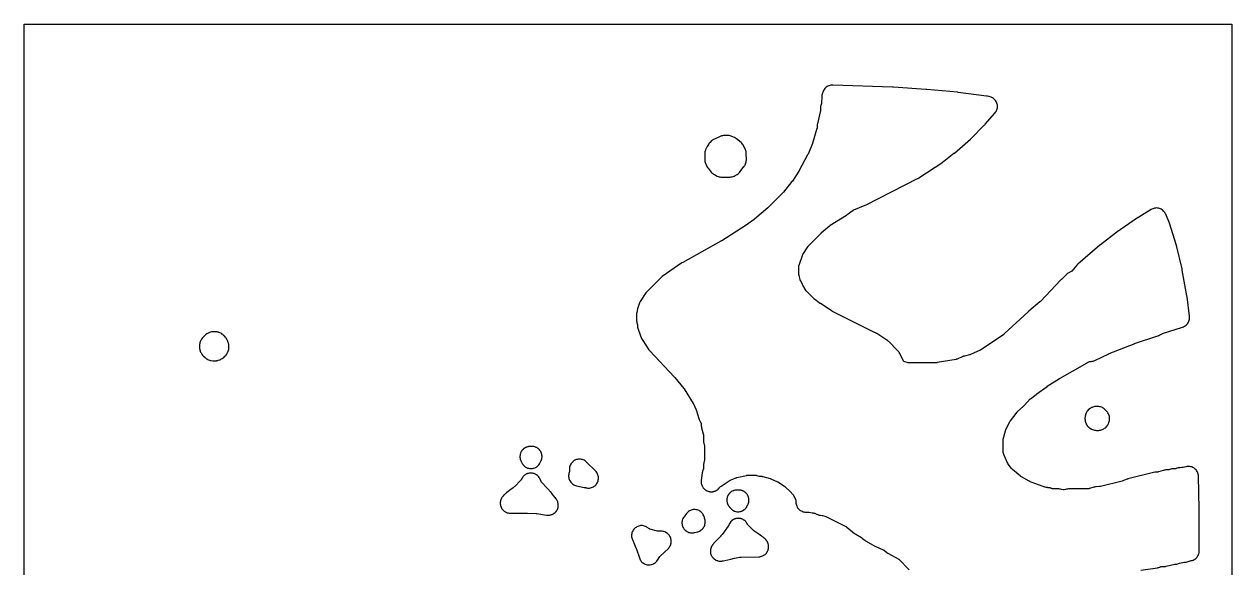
# Model space of a CAD drawing. Header units: millimetres. Extents: x 0 to 300, y 0 to 300.
# Drawn here: x 0 to 300, y 165.1 to 300 of the extents above; entities that cross this region are included whole.
import ezdxf

# ---------------------------------------------------------------- set-up
doc = ezdxf.new("R2010")
doc.units = ezdxf.units.MM
doc.layers.add('CUT', color=7, linetype='CONTINUOUS')

msp = doc.modelspace()

# ---------------------------------------------------------------- linework, layer by layer
at = {"layer": 'CUT'}
for points in [[(0, 0.06), (0, 299.94), (0, 299.95), (0, 299.98), (0, 299.99), (0.01, 300), (0.02, 300), (0.05, 300), (0.06, 300), (299.9, 300), (299.91, 300), (299.94, 300), (299.95, 300), (299.96, 300), (299.96, 299.99), (299.96, 299.98), (299.96, 299.95), (299.96, 299.94), (299.96, 0.06)], [(277.33, 164.51), (281.46, 165.07), (281.66, 165.11), (281.86, 165.16), (282.05, 165.23), (282.1, 165.25), (282.17, 165.28), (282.28, 165.33), (282.32, 165.34), (282.33, 165.34), (282.34, 165.34), (282.4, 165.34), (282.45, 165.34), (282.47, 165.34), (282.49, 165.34), (282.51, 165.34), (282.53, 165.34), (282.57, 165.35), (283.15, 165.37), (283.23, 165.38), (283.24, 165.38), (283.25, 165.38), (283.42, 165.4), (283.46, 165.4), (283.67, 165.44), (285.77, 165.92), (285.78, 165.92), (285.79, 165.92), (285.8, 165.92), (285.88, 165.92), (286.1, 165.94), (286.32, 165.98), (286.54, 166.04), (286.98, 166.18), (288.17, 166.45), (288.18, 166.45), (288.19, 166.45), (288.2, 166.46), (288.32, 166.46), (288.53, 166.49), (288.54, 166.49), (288.56, 166.49), (288.6, 166.49), (288.84, 166.53), (289.08, 166.59), (289.85, 166.83), (289.89, 166.84), (289.9, 166.84), (289.92, 166.84), (290.15, 166.9), (290.33, 166.98), (290.37, 166.99), (290.59, 167.1), (290.76, 167.21), (290.8, 167.23), (290.99, 167.37), (291.14, 167.52), (291.16, 167.54), (291.32, 167.72), (291.45, 167.9), (291.46, 167.91), (291.58, 168.11), (291.59, 168.12), (291.69, 168.34), (291.77, 168.57), (291.82, 168.8), (291.82, 168.81), (291.86, 169.04), (291.86, 169.05), (291.87, 169.28), (291.87, 169.29), (291.85, 179.53), (291.85, 179.58), (291.68, 187.79), (291.66, 188.04), (291.62, 188.29), (291.55, 188.53), (291.46, 188.76), (291.35, 188.98), (291.21, 189.2), (291.06, 189.39), (290.88, 189.57), (290.69, 189.73), (290.48, 189.87), (290.27, 189.99), (290.03, 190.09), (289.8, 190.16), (289.55, 190.21), (289.3, 190.24), (289.05, 190.24), (288.8, 190.21), (288.56, 190.16), (287.86, 189.98), (287.74, 189.95), (287.7, 189.94), (287.64, 189.93), (287.56, 189.93), (287, 189.9), (286.85, 189.89), (286.59, 189.84), (286.33, 189.77), (286.09, 189.68), (286.05, 189.66), (286.03, 189.65), (285.97, 189.64), (285.32, 189.62), (285.06, 189.59), (284.8, 189.54), (284.54, 189.46), (284.47, 189.43), (284.45, 189.42), (284.33, 189.38), (284.32, 189.37), (284.31, 189.37), (284.3, 189.37), (284.29, 189.37), (284.22, 189.37), (283.53, 189.34), (283.32, 189.32), (283.11, 189.28), (282.9, 189.23), (281.71, 188.86), (281.66, 188.84), (281.57, 188.81), (281.54, 188.8), (281.51, 188.8), (281.06, 188.79), (280.8, 188.77), (280.54, 188.72), (274.11, 187.11), (274.11, 187.1), (273.96, 187.07), (273.75, 186.99), (272.85, 186.64), (272.73, 186.6), (272.71, 186.59), (267.32, 185.24), (267.3, 185.24), (267.22, 185.22), (267.21, 185.22), (267.14, 185.21), (267.1, 185.2), (266.3, 185.17), (266.29, 185.17), (266.09, 185.15), (266.07, 185.15), (265.88, 185.11), (265.85, 185.11), (265.7, 185.07), (265.67, 185.06), (265.64, 185.05), (264.58, 184.72), (264.56, 184.72), (264.5, 184.7), (264.48, 184.69), (264.47, 184.69), (264.44, 184.69), (264.41, 184.69), (259.44, 184.62), (259.38, 184.62), (259.37, 184.62), (259.35, 184.62), (259.14, 184.61), (259.13, 184.61), (258.9, 184.58), (258.67, 184.52), (258.28, 184.41), (258.24, 184.4), (258.19, 184.38), (258.16, 184.37), (258.15, 184.37), (258.14, 184.37), (258.11, 184.37), (258.05, 184.39), (258.04, 184.39), (257.68, 184.5), (257.65, 184.51), (257.44, 184.57), (257.22, 184.6), (257.21, 184.6), (257, 184.62), (256.97, 184.62), (255.54, 184.66), (255.5, 184.66), (255.49, 184.66), (255.45, 184.68), (255.2, 184.77), (255.07, 184.81), (254.99, 184.84), (254.87, 184.86), (254.84, 184.87), (254.81, 184.88), (254.79, 184.88), (254.58, 184.91), (254.55, 184.92), (254.25, 184.94), (254.17, 184.95), (254.12, 184.96), (254.04, 184.97), (253.93, 184.97), (253.91, 184.97), (253.89, 184.98), (253.86, 184.99), (253.58, 185.08), (253.43, 185.13), (253.28, 185.18), (253.13, 185.23), (250.09, 186.33), (250.08, 186.34), (249.9, 186.43), (249.83, 186.46), (249.76, 186.49), (249.75, 186.5), (249.74, 186.5), (249.69, 186.53), (249.66, 186.55), (247.71, 187.66), (247.59, 187.74), (247.52, 187.79), (247.41, 187.87), (246.95, 188.2), (246.89, 188.25), (246.88, 188.26), (245.51, 189.44), (245.5, 189.45), (245.49, 189.45), (245.48, 189.46), (245.46, 189.48), (245.42, 189.52), (245.34, 189.6), (245.31, 189.63), (245.31, 189.64), (245.29, 189.66), (245.27, 189.68), (244.42, 190.82), (244.38, 190.87), (244.35, 190.91), (244.31, 190.96), (244.31, 190.97), (244.29, 191), (244.16, 191.25), (244.15, 191.27), (244.14, 191.29), (244.13, 191.31), (243.32, 193.16), (243.21, 193.56), (243.2, 193.61), (243.2, 193.62), (243.18, 193.69), (243.17, 193.73), (243.17, 193.76), (243.16, 193.81), (243.15, 194.4), (243.19, 197.01), (243.71, 199.08), (243.72, 199.13), (243.73, 199.16), (243.74, 199.18), (243.75, 199.2), (243.77, 199.24), (244.74, 201.16), (244.77, 201.22), (244.84, 201.36), (244.85, 201.4), (244.86, 201.42), (244.87, 201.43), (244.91, 201.48), (244.97, 201.56), (246.61, 203.73), (246.62, 203.75), (246.63, 203.76), (246.65, 203.78), (248.23, 205.16), (248.24, 205.17), (248.47, 205.4), (248.49, 205.42), (249.88, 206.99), (249.88, 207), (249.89, 207.01), (249.9, 207.02), (249.91, 207.02), (249.92, 207.03), (251.34, 208.07), (251.54, 208.23), (254.06, 210.08), (254.08, 210.09), (254.13, 210.12), (257.15, 212.06), (257.28, 212.14), (264.63, 216.23), (264.64, 216.23), (264.65, 216.23), (264.66, 216.24), (264.67, 216.24), (264.86, 216.27), (265, 216.29), (265.04, 216.3), (265.26, 216.34), (265.48, 216.39), (265.69, 216.45), (265.89, 216.54), (269.37, 218.17), (269.51, 218.24), (275.72, 220.67), (275.78, 220.69), (275.81, 220.7), (275.82, 220.7), (281.6, 222.65), (281.62, 222.66), (281.7, 222.69), (281.85, 222.74), (282.07, 222.85), (282.67, 223.16), (282.7, 223.18), (282.72, 223.19), (282.75, 223.2), (282.76, 223.2), (282.77, 223.2), (287.73, 224.8), (287.97, 224.89), (288.19, 225), (288.4, 225.13), (288.59, 225.28), (288.77, 225.45), (288.94, 225.64), (289.08, 225.84), (289.2, 226.05), (289.3, 226.28), (289.38, 226.51), (289.43, 226.75), (289.46, 227), (289.47, 227.25), (289.45, 227.49), (288.84, 232.32), (288.84, 232.33), (288.81, 232.5), (288.8, 232.55), (288.8, 232.57), (288.8, 232.6), (287.66, 238.93), (287.63, 239.1), (287.61, 239.18), (287.59, 239.24), (286.21, 245.02), (286.19, 245.09), (286.13, 245.31), (284.52, 250.39), (284.45, 250.58), (283.53, 252.82), (283.43, 253.04), (283.31, 253.25), (283.16, 253.44), (283, 253.62), (282.83, 253.79), (282.63, 253.93), (282.43, 254.06), (282.21, 254.17), (281.98, 254.25), (281.75, 254.31), (281.51, 254.35), (281.27, 254.37), (281.03, 254.36), (280.79, 254.33), (280.55, 254.28), (280.32, 254.2), (280.1, 254.11), (279.89, 253.99), (275.76, 251.39), (275.7, 251.36), (275.47, 251.21), (272.2, 248.94), (272.16, 248.92), (272.11, 248.88), (271.99, 248.8), (271.97, 248.78), (271.88, 248.72), (271.82, 248.68), (267.3, 245.19), (267.21, 245.11), (261.74, 240.46), (261.6, 240.33), (261.47, 240.19), (260.19, 238.71), (260.15, 238.67), (260.14, 238.66), (260.13, 238.65), (260.12, 238.64), (260.11, 238.63), (260.06, 238.6), (259.29, 238.16), (259.03, 237.99), (258.8, 237.8), (257.61, 236.66), (257.57, 236.62), (257.54, 236.59), (257.5, 236.55), (252.4, 231.2), (252.38, 231.18), (252.36, 231.16), (252.28, 231.08), (249.51, 228.76), (249.45, 228.71), (249.34, 228.62), (243.45, 223.11), (243.35, 223.03), (243.34, 223.02), (243.3, 222.99), (237.51, 219.1), (237.48, 219.08), (237.46, 219.07), (237.42, 219.06), (235.03, 218), (234.91, 217.94), (234.89, 217.93), (234.78, 217.9), (233.52, 217.61), (233.31, 217.55), (233.11, 217.48), (231.7, 216.88), (231.57, 216.83), (231.54, 216.82), (231.5, 216.8), (231.49, 216.8), (231.47, 216.79), (231.46, 216.79), (226.74, 215.98), (226.71, 215.97), (226.68, 215.97), (226.66, 215.97), (226.65, 215.97), (226.59, 215.97), (219.67, 215.95), (219.62, 215.95), (219.58, 215.95), (219.57, 215.95), (219.56, 215.95), (219.53, 215.96), (218.52, 216.24), (218.49, 216.25), (218.47, 216.26), (218.45, 216.29), (218.41, 216.35), (217.5, 218.24), (217.37, 218.48), (217.23, 218.66), (217.2, 218.71), (217.15, 218.77), (217.09, 218.85), (217.02, 218.92), (216.92, 219.03), (214.74, 221.2), (214.68, 221.26), (214.54, 221.38), (214.48, 221.44), (214.33, 221.54), (214.25, 221.6), (211.77, 223.18), (211.74, 223.2), (211.72, 223.21), (211.64, 223.26), (211.55, 223.32), (211.54, 223.33), (211.52, 223.34), (211.49, 223.36), (211.44, 223.39), (211.31, 223.46), (211.3, 223.47), (211.28, 223.48), (211.26, 223.49), (211.24, 223.5), (200.79, 228.7), (200.7, 228.76), (200.69, 228.76), (200.67, 228.78), (197.76, 230.63), (197.73, 230.65), (197.71, 230.66), (197.63, 230.71), (197.6, 230.73), (197.58, 230.74), (197.56, 230.75), (197.54, 230.76), (197.53, 230.77), (197.49, 230.8), (197.48, 230.81), (197.43, 230.85), (196.38, 231.68), (196.33, 231.71), (196.29, 231.74), (196.26, 231.77), (196.25, 231.77), (196.24, 231.78), (196.23, 231.79), (196.19, 231.83), (195.31, 232.73), (195.29, 232.75), (195.25, 232.79), (195.17, 232.87), (194.25, 233.83), (193.43, 235.24), (193.42, 235.25), (193.33, 235.41), (193.3, 235.46), (192.79, 236.39), (192.77, 236.41), (192.77, 236.42), (192.76, 236.45), (192.75, 236.49), (192.74, 236.51), (192.74, 236.53), (192.46, 237.7), (192.45, 237.76), (192.45, 240.15), (192.46, 240.19), (193.29, 242.58), (193.3, 242.61), (193.35, 242.7), (193.41, 242.79), (194.65, 244.72), (194.71, 244.81), (194.72, 244.82), (194.72, 244.83), (194.75, 244.88), (194.77, 244.9), (194.8, 244.95), (194.81, 244.96), (197.93, 248.14), (197.94, 248.15), (197.95, 248.16), (197.96, 248.17), (198.07, 248.26), (200.01, 249.91), (200.04, 249.93), (200.1, 249.98), (200.23, 250.07), (204.24, 252.61), (204.41, 252.72), (205.91, 253.86), (205.99, 253.91), (206.03, 253.93), (208.91, 255.08), (209.12, 255.17), (221.88, 261.71), (221.93, 261.73), (222.18, 261.88), (228.14, 265.77), (228.3, 265.89), (228.39, 265.96), (228.4, 265.96), (230.94, 267.94), (231.04, 268.02), (235.04, 271.48), (235.17, 271.6), (235.22, 271.65), (235.23, 271.66), (238.48, 274.91), (238.52, 274.96), (238.54, 274.98), (238.58, 275.02), (238.69, 275.14), (241.13, 277.93), (241.28, 278.12), (241.41, 278.32), (241.52, 278.54), (241.61, 278.76), (241.68, 278.99), (241.72, 279.22), (241.75, 279.46), (241.75, 279.7), (241.72, 279.94), (241.68, 280.18), (241.61, 280.41), (241.52, 280.63), (241.41, 280.84), (241.28, 281.04), (241.13, 281.23), (240.96, 281.4), (240.78, 281.56), (240.58, 281.7), (240.37, 281.81), (240.15, 281.91), (239.93, 281.99), (239.69, 282.04), (239.3, 282.11), (239.08, 282.14), (239.01, 282.14), (232.02, 283.06), (232, 283.07), (231.82, 283.09), (224.22, 283.8), (224.1, 283.81), (223.95, 283.82), (215.9, 284.35), (215.74, 284.36), (215.67, 284.36), (200.84, 284.87), (200.59, 284.86), (200.34, 284.84), (200.1, 284.78), (199.86, 284.71), (199.64, 284.61), (199.42, 284.49), (199.22, 284.35), (199.03, 284.19), (198.86, 284.01), (198.71, 283.81), (198.58, 283.6), (198.46, 283.38), (198.38, 283.15), (198.34, 283.02), (198.31, 282.91), (198.21, 282.6), (198.15, 282.38), (198.12, 282.16), (198.1, 281.93), (198.06, 280.51), (198.06, 280.46), (198.06, 280.44), (198.05, 280.41), (198.05, 280.4), (198.04, 280.39), (198.02, 280.32), (197.94, 280.08), (197.87, 279.85), (197.83, 279.61), (197.81, 279.37), (197.78, 278.49), (197.78, 278.44), (197.78, 278.43), (197.78, 278.42), (197.77, 278.35), (197.76, 278.3), (197.75, 278.28), (197.75, 278.25), (197.03, 275.28), (196.99, 275.06), (196.97, 274.85), (196.94, 274.38), (196.93, 274.27), (196.93, 274.22), (196.93, 274.21), (196.93, 274.19), (196.9, 274.08), (195.89, 270.75), (195.86, 270.67), (195.85, 270.64), (195.83, 270.58), (195.81, 270.52), (195.8, 270.48), (195.77, 270.41), (194.71, 267.75), (194.69, 267.71), (194.67, 267.68), (194.66, 267.66), (194.59, 267.54), (192.52, 263.64), (192.47, 263.56), (192.45, 263.53), (190.8, 261.06), (190.76, 261.01), (190.74, 260.98), (190.71, 260.93), (190.7, 260.92), (188.59, 258.3), (188.5, 258.2), (188.49, 258.2), (184.9, 254.6), (184.78, 254.46), (184.74, 254.41), (184.73, 254.41), (181.37, 251.59), (181.36, 251.58), (181.35, 251.57), (181.32, 251.55), (181.3, 251.53), (181.28, 251.51), (179.36, 250.13), (179.34, 250.12), (179.33, 250.11), (179.31, 250.1), (173.28, 246.26), (173.21, 246.23), (173.15, 246.19), (173.13, 246.18), (173.04, 246.12), (173.01, 246.11), (163.58, 240.86), (163.37, 240.74), (158.48, 237.36), (158.3, 237.22), (158.13, 237.07), (154.55, 233.5), (154.37, 233.3), (154.21, 233.08), (153.13, 231.39), (152.99, 231.12), (152.87, 230.84), (152.45, 229.6), (152.38, 229.35), (152.18, 228.47), (152.13, 228.19), (152.12, 227.9), (152.13, 226.34), (152.14, 226.1), (152.18, 225.85), (152.25, 225.61), (152.33, 225.38), (152.34, 225.35), (152.36, 225.31), (152.36, 225.3), (152.36, 225.29), (152.36, 225.27), (152.36, 225.17), (152.38, 224.82), (152.41, 224.55), (152.47, 224.29), (152.55, 224.04), (153.37, 221.96), (153.49, 221.71), (153.63, 221.48), (155.18, 219.19), (155.3, 219.03), (155.43, 218.88), (161.45, 212.47), (161.52, 212.39), (161.59, 212.3), (163.83, 209.56), (163.9, 209.46), (163.91, 209.45), (166.14, 205.87), (166.16, 205.84), (166.18, 205.8), (166.2, 205.77), (166.21, 205.74), (166.94, 204.24), (166.95, 204.22), (167, 204.13), (167, 204.12), (167.01, 204.11), (167.01, 204.1), (167.02, 204.07), (167.03, 204.06), (167.6, 202.13), (167.68, 201.9), (167.78, 201.68), (168.11, 201.07), (168.11, 201.06), (168.12, 201.03), (168.13, 200.97), (168.14, 200.89), (168.17, 200.3), (168.2, 200.06), (168.25, 199.81), (168.64, 198.33), (168.66, 198.28), (168.69, 198.18), (168.7, 198.15), (168.7, 198.14), (168.7, 198.12), (168.7, 198.08), (168.7, 198.06), (168.73, 196.77), (168.74, 196.57), (168.77, 196.36), (168.98, 195.28), (168.99, 195.23), (168.99, 195.15), (168.99, 193.4), (168.98, 193.34), (168.97, 193.1), (168.97, 191.93), (168.91, 191.36), (168.91, 191.35), (168.85, 191.2), (168.79, 190.97), (168.75, 190.75), (168.73, 190.52), (168.7, 189.65), (168.7, 189.6), (168.7, 189.56), (168.7, 189.55), (168.7, 189.54), (168.7, 189.53), (168.67, 189.46), (168.6, 189.28), (168.52, 189.07), (168.47, 188.87), (168.43, 188.66), (168.18, 186.76), (168.16, 186.51), (168.16, 186.27), (168.19, 186.05), (168.19, 186.03), (168.19, 186.02), (168.24, 185.79), (168.32, 185.56), (168.32, 185.55), (168.36, 185.46), (168.41, 185.34), (168.42, 185.33), (168.45, 185.27), (168.53, 185.11), (168.66, 184.93), (168.67, 184.91), (168.8, 184.76), (168.82, 184.74), (168.83, 184.73), (168.99, 184.57), (169.01, 184.55), (169.18, 184.42), (169.2, 184.4), (169.32, 184.32), (169.38, 184.28), (169.4, 184.27), (169.59, 184.17), (169.62, 184.16), (169.82, 184.08), (169.84, 184.07), (169.85, 184.07), (170.05, 184.01), (170.08, 184), (170.29, 183.96), (170.32, 183.95), (170.44, 183.94), (170.45, 183.94), (170.46, 183.94), (170.53, 183.93), (170.57, 183.93), (170.77, 183.93), (170.81, 183.93), (170.9, 183.94), (171.01, 183.95), (171.06, 183.96), (171.11, 183.97), (171.25, 184), (171.26, 184), (171.29, 184.01), (171.32, 184.02), (171.33, 184.03), (171.37, 184.04), (171.48, 184.07), (171.53, 184.09), (171.71, 184.16), (171.74, 184.18), (171.75, 184.18), (171.79, 184.2), (171.92, 184.27), (171.95, 184.29), (171.97, 184.3), (171.99, 184.31), (172.01, 184.33), (172.02, 184.34), (172.12, 184.4), (172.16, 184.43), (172.17, 184.44), (172.36, 184.59), (172.41, 184.65), (172.42, 184.66), (172.44, 184.68), (172.49, 184.72), (172.53, 184.77), (172.61, 184.85), (172.64, 184.89), (172.95, 185.2), (172.96, 185.21), (172.99, 185.23), (173.1, 185.32), (173.15, 185.36), (175.32, 186.78), (175.33, 186.79), (175.35, 186.8), (175.76, 186.97), (175.98, 187.07), (176, 187.08), (176.78, 187.39), (176.83, 187.41), (176.93, 187.45), (176.94, 187.46), (176.99, 187.48), (177.03, 187.49), (179.38, 188), (179.48, 188.02), (179.54, 188.04), (179.56, 188.04), (179.57, 188.04), (179.65, 188.04), (181.72, 188.05), (181.73, 188.05), (181.78, 188.05), (181.79, 188.05), (181.8, 188.04), (182, 187.96), (182.26, 187.88), (182.53, 187.82), (182.81, 187.79), (183.2, 187.78), (183.27, 187.77), (183.29, 187.77), (183.3, 187.76), (183.31, 187.76), (183.34, 187.75), (183.41, 187.73), (183.44, 187.72), (185.28, 187.19), (185.29, 187.19), (185.42, 187.14), (187.13, 186.42), (187.14, 186.41), (187.26, 186.36), (187.28, 186.35), (187.29, 186.34), (187.32, 186.32), (187.37, 186.29), (188.97, 185.2), (188.98, 185.19), (189, 185.18), (189.02, 185.17), (189.04, 185.15), (189.09, 185.1), (190.22, 184.03), (190.23, 184.03), (190.27, 183.99), (190.28, 183.98), (190.97, 183.2), (190.99, 183.18), (191.04, 183.13), (191.06, 183.1), (191.07, 183.09), (191.09, 183.07), (191.09, 183.06), (191.1, 183.05), (191.11, 183.04), (191.14, 182.96), (191.17, 182.89), (191.68, 181.85), (191.7, 181.8), (191.7, 181.79), (191.68, 181.55), (191.67, 181.32), (191.69, 181.08), (191.73, 180.84), (191.79, 180.61), (191.88, 180.39), (191.98, 180.17), (192.11, 179.97), (192.25, 179.78), (192.41, 179.6), (192.59, 179.44), (192.78, 179.3), (192.99, 179.18), (193.2, 179.08), (193.43, 178.99), (193.66, 178.93), (193.89, 178.9), (194.13, 178.88), (194.72, 178.87), (194.84, 178.87), (194.88, 178.86), (195.71, 178.73), (195.81, 178.71), (195.93, 178.69), (196.15, 178.64), (196.24, 178.62), (196.32, 178.61), (196.34, 178.61), (196.36, 178.61), (196.37, 178.6), (196.51, 178.53), (196.53, 178.52), (196.54, 178.51), (196.6, 178.48), (196.83, 178.36), (196.86, 178.35), (197.06, 178.26), (197.09, 178.25), (197.3, 178.18), (197.32, 178.18), (197.4, 178.16), (197.56, 178.12), (197.78, 178.1), (197.8, 178.1), (197.81, 178.1), (198.17, 178.07), (198.25, 178.06), (198.36, 178.03), (199.13, 177.78), (199.19, 177.76), (199.25, 177.73), (199.26, 177.72), (204.05, 175.34), (204.14, 175.29), (204.15, 175.28), (204.16, 175.27), (204.17, 175.26), (204.18, 175.26), (204.19, 175.25), (204.2, 175.24), (204.34, 175.11), (206.22, 173.6), (206.53, 173.39), (207.97, 172.55), (207.98, 172.54), (208, 172.52), (208.07, 172.48), (208.13, 172.43), (208.14, 172.42), (208.16, 172.41), (208.23, 172.34), (208.58, 172.06), (208.73, 171.93), (208.77, 171.9), (208.96, 171.75), (208.99, 171.73), (209.16, 171.63), (211.3, 170.43), (211.55, 170.31), (213.37, 169.54), (213.44, 169.51), (213.49, 169.49), (213.55, 169.47), (213.57, 169.46), (213.58, 169.45), (213.59, 169.45), (213.72, 169.33), (213.77, 169.29), (214.3, 168.86), (214.49, 168.72), (214.68, 168.6), (217.06, 167.31), (217.12, 167.27), (217.14, 167.26), (217.15, 167.25), (217.16, 167.25), (217.16, 167.24), (217.25, 167.16), (219.82, 164.58)]]:
    msp.add_lwpolyline(points, dxfattribs=at)
for points in [[(169.23, 265.46), (169.45, 264.91), (169.45, 264.9), (169.56, 264.67), (169.7, 264.44), (169.86, 264.23), (170.65, 263.29), (170.82, 263.1), (171.02, 262.93), (171.23, 262.78), (171.45, 262.66), (172.16, 262.31), (172.38, 262.22), (172.6, 262.14), (172.82, 262.09), (173.05, 262.06), (173.28, 262.05), (175.35, 262.06), (175.62, 262.08), (175.88, 262.12), (176.13, 262.19), (176.38, 262.29), (176.61, 262.41), (177.1, 262.7), (177.32, 262.84), (177.52, 263), (177.7, 263.19), (177.86, 263.39), (178.79, 264.68), (178.81, 264.7), (178.9, 264.83), (178.96, 264.9), (179.08, 265.11), (179.19, 265.33), (179.27, 265.56), (179.33, 265.8), (179.37, 266.04), (179.38, 266.29), (179.38, 266.3), (179.38, 266.33), (179.36, 267.93), (179.35, 268.16), (179.31, 268.38), (179.26, 268.61), (179.18, 268.82), (179.09, 269.03), (178.69, 269.82), (178.56, 270.04), (178.42, 270.25), (178.25, 270.44), (178.06, 270.61), (176.92, 271.56), (176.7, 271.72), (176.47, 271.86), (176.22, 271.97), (175.57, 272.22), (175.34, 272.3), (175.11, 272.35), (174.87, 272.38), (174.63, 272.39), (173.96, 272.38), (173.72, 272.36), (173.47, 272.32), (173.23, 272.26), (173, 272.17), (171.44, 271.49), (171.23, 271.39), (171.03, 271.27), (170.85, 271.13), (170.67, 270.97), (170.35, 270.65), (170.16, 270.43), (170.15, 270.42), (169.99, 270.18), (169.98, 270.17), (169.65, 269.62), (169.57, 269.49), (169.56, 269.47), (169.55, 269.46), (169.47, 269.33), (169.46, 269.31), (169.36, 269.15), (169.32, 269.05), (169.28, 268.95), (169.22, 268.77), (169.21, 268.75), (169.16, 268.58), (169.15, 268.55), (169.14, 268.52), (169.09, 268.34), (169.09, 268.31), (169.05, 268.08), (169.05, 268.06), (169.04, 267.83), (169.04, 267.81), (169.04, 266.41), (169.05, 266.17), (169.06, 266.14), (169.09, 265.93), (169.1, 265.91), (169.14, 265.7), (169.15, 265.68), (169.22, 265.47)], [(44.23, 217.95), (44.24, 217.93), (44.25, 217.92), (44.26, 217.91), (44.29, 217.87), (44.44, 217.71), (44.94, 217.22), (45.13, 217.06), (45.33, 216.91), (45.34, 216.91), (45.55, 216.78), (45.56, 216.78), (45.78, 216.68), (45.79, 216.68), (46.02, 216.6), (46.03, 216.6), (46.08, 216.59), (46.12, 216.58), (46.28, 216.54), (46.85, 216.45), (46.88, 216.44), (47, 216.43), (47.08, 216.42), (47.13, 216.42), (47.32, 216.41), (47.34, 216.41), (47.38, 216.41), (47.57, 216.43), (47.62, 216.43), (47.8, 216.47), (47.87, 216.48), (48.04, 216.53), (48.11, 216.55), (48.21, 216.58), (48.6, 216.71), (48.81, 216.79), (48.88, 216.83), (49.02, 216.89), (49.22, 217.01), (49.4, 217.15), (49.56, 217.3), (49.57, 217.3), (49.95, 217.67), (49.97, 217.7), (50.14, 217.87), (50.3, 218.08), (50.42, 218.3), (50.43, 218.31), (50.54, 218.53), (50.56, 218.56), (50.57, 218.58), (50.58, 218.6), (50.59, 218.63), (50.62, 218.7), (50.64, 218.73), (50.65, 218.75), (50.67, 218.79), (50.67, 218.8), (50.71, 218.91), (50.75, 219.01), (50.75, 219.02), (50.81, 219.23), (50.81, 219.26), (50.83, 219.4), (50.84, 219.45), (50.85, 219.5), (50.85, 219.56), (50.85, 219.61), (50.86, 219.67), (50.86, 219.75), (50.87, 219.99), (50.86, 220.24), (50.85, 220.32), (50.83, 220.49), (50.82, 220.52), (50.82, 220.54), (50.82, 220.55), (50.82, 220.57), (50.81, 220.58), (50.78, 220.74), (50.76, 220.78), (50.7, 220.97), (50.7, 220.98), (50.69, 221), (50.51, 221.46), (50.41, 221.68), (50.4, 221.69), (50.4, 221.7), (50.37, 221.75), (50.34, 221.8), (50.31, 221.85), (50.3, 221.88), (50.29, 221.9), (50.28, 221.92), (50.27, 221.93), (50.15, 222.09), (50.12, 222.13), (49.99, 222.28), (49.95, 222.33), (49.76, 222.52), (49.54, 222.75), (49.5, 222.78), (49.33, 222.94), (49.32, 222.94), (49.12, 223.09), (49.1, 223.11), (48.85, 223.26), (48.57, 223.4), (48.43, 223.46), (48.41, 223.47), (48.39, 223.48), (48.36, 223.49), (48.27, 223.52), (48.18, 223.55), (48.14, 223.56), (47.94, 223.61), (47.91, 223.62), (47.77, 223.64), (47.7, 223.65), (47.68, 223.65), (47.45, 223.66), (46.99, 223.66), (46.75, 223.65), (46.51, 223.61), (46.28, 223.56), (46.06, 223.48), (45.84, 223.38), (45.57, 223.24), (45.35, 223.11), (45.14, 222.96), (44.95, 222.79), (44.41, 222.25), (44.23, 222.05), (44.08, 221.83), (43.94, 221.6), (43.83, 221.38), (43.74, 221.17), (43.74, 221.16), (43.73, 221.13), (43.72, 221.12), (43.71, 221.09), (43.7, 221.05), (43.67, 220.95), (43.66, 220.93), (43.64, 220.84), (43.61, 220.72), (43.61, 220.69), (43.58, 220.49), (43.58, 220.45), (43.57, 220.26), (43.57, 220.21), (43.57, 219.75), (43.58, 219.53), (43.59, 219.46), (43.59, 219.45), (43.59, 219.44), (43.61, 219.3), (43.63, 219.23), (43.66, 219.09), (43.67, 219.05), (43.68, 219.02), (43.73, 218.87), (43.75, 218.81), (43.84, 218.6), (43.95, 218.38), (44.04, 218.23), (44.09, 218.14), (44.14, 218.07), (44.16, 218.04), (44.22, 217.97)], [(263.96, 200.47), (263.99, 200.42), (264, 200.41), (264, 200.4), (264.05, 200.33), (264.13, 200.23), (264.15, 200.21), (264.19, 200.15), (264.29, 200.05), (264.32, 200.02), (264.33, 200.01), (264.36, 199.98), (264.46, 199.88), (264.51, 199.85), (264.53, 199.83), (264.54, 199.82), (264.56, 199.81), (264.65, 199.74), (264.66, 199.74), (264.69, 199.71), (264.72, 199.7), (264.73, 199.69), (264.74, 199.68), (264.86, 199.61), (264.89, 199.59), (264.94, 199.57), (265, 199.54), (265.02, 199.53), (265.04, 199.52), (265.05, 199.52), (265.07, 199.5), (265.1, 199.49), (265.32, 199.39), (265.33, 199.39), (265.57, 199.3), (265.82, 199.23), (266.07, 199.19), (266.33, 199.18), (266.82, 199.18), (267.06, 199.19), (267.3, 199.23), (267.54, 199.29), (267.77, 199.37), (267.99, 199.47), (268.16, 199.56), (268.37, 199.69), (268.57, 199.83), (268.75, 200), (268.92, 200.18), (269.07, 200.38), (269.19, 200.59), (269.3, 200.81), (269.42, 201.1), (269.51, 201.35), (269.57, 201.6), (269.6, 201.86), (269.61, 202.12), (269.59, 202.38), (269.54, 202.63), (269.47, 202.88), (269.37, 203.12), (269.29, 203.29), (269.19, 203.49), (269.07, 203.68), (268.93, 203.86), (268.77, 204.02), (268.39, 204.39), (268.21, 204.55), (268.02, 204.69), (267.81, 204.81), (267.59, 204.92), (267.36, 205), (267.13, 205.05), (266.89, 205.09), (266.65, 205.1), (266.3, 205.1), (266.08, 205.09), (265.86, 205.06), (265.64, 205.01), (265.43, 204.94), (265.23, 204.86), (265.12, 204.81), (265.1, 204.8), (265.02, 204.76), (264.87, 204.69), (264.77, 204.62), (264.66, 204.56), (264.56, 204.48), (264.53, 204.46), (264.49, 204.43), (264.46, 204.4), (264.43, 204.37), (264.38, 204.32), (264.32, 204.27), (264.31, 204.26), (264.3, 204.25), (264.28, 204.23), (264.12, 204.05), (264.11, 204.04), (263.97, 203.84), (263.96, 203.81), (263.84, 203.62), (263.74, 203.42), (263.64, 203.19), (263.57, 202.96), (263.57, 202.94), (263.51, 202.72), (263.5, 202.6), (263.5, 202.57), (263.5, 202.54), (263.49, 202.5), (263.49, 202.47), (263.48, 202.28), (263.48, 202.22), (263.48, 202), (263.49, 201.76), (263.51, 201.64), (263.53, 201.52), (263.56, 201.39), (263.58, 201.29), (263.62, 201.17), (263.63, 201.14), (263.64, 201.11), (263.66, 201.06), (263.7, 200.99), (263.72, 200.95), (263.73, 200.93), (263.73, 200.92), (263.73, 200.91), (263.76, 200.85), (263.77, 200.84), (263.81, 200.74), (263.86, 200.63), (263.91, 200.55), (263.92, 200.53)], [(123.82, 190.78), (123.88, 190.69), (123.89, 190.67), (123.91, 190.64), (123.95, 190.59), (124.01, 190.52), (124.03, 190.5), (124.2, 190.33), (124.21, 190.32), (124.39, 190.17), (124.54, 190.07), (124.55, 190.06), (124.57, 190.05), (124.58, 190.05), (124.59, 190.04), (124.63, 190.02), (124.69, 189.99), (124.74, 189.96), (124.76, 189.95), (124.8, 189.92), (124.97, 189.85), (124.99, 189.84), (125, 189.84), (125.01, 189.84), (125.03, 189.83), (125.26, 189.76), (125.5, 189.71), (125.62, 189.7), (125.7, 189.69), (125.71, 189.69), (125.72, 189.68), (125.74, 189.68), (125.98, 189.68), (126.01, 189.68), (126.22, 189.7), (126.25, 189.71), (126.46, 189.75), (126.58, 189.78), (126.62, 189.79), (126.69, 189.81), (126.92, 189.9), (126.92, 189.91), (127.03, 189.96), (127.14, 190.01), (127.27, 190.1), (127.28, 190.11), (127.34, 190.15), (127.53, 190.3), (127.57, 190.34), (127.62, 190.38), (127.67, 190.43), (127.7, 190.46), (127.7, 190.47), (127.86, 190.65), (128, 190.85), (128.1, 191.03), (128.12, 191.06), (128.37, 191.56), (128.37, 191.57), (128.46, 191.78), (128.47, 191.78), (128.51, 191.91), (128.52, 191.93), (128.53, 191.98), (128.54, 192.01), (128.59, 192.24), (128.59, 192.25), (128.59, 192.27), (128.6, 192.32), (128.61, 192.34), (128.61, 192.35), (128.63, 192.48), (128.63, 192.65), (128.63, 192.72), (128.63, 192.73), (128.63, 192.76), (128.63, 192.8), (128.62, 192.96), (128.61, 192.97), (128.59, 193.11), (128.59, 193.12), (128.59, 193.14), (128.58, 193.2), (128.57, 193.21), (128.51, 193.44), (128.51, 193.45), (128.5, 193.48), (128.45, 193.62), (128.44, 193.64), (128.43, 193.65), (128.43, 193.66), (128.42, 193.67), (128.39, 193.74), (128.38, 193.77), (128.36, 193.81), (128.34, 193.85), (128.33, 193.86), (128.32, 193.88), (128.32, 193.89), (128.29, 193.94), (128.26, 193.98), (128.22, 194.04), (128.2, 194.08), (128.2, 194.09), (128.19, 194.1), (128.15, 194.15), (128.14, 194.16), (128.1, 194.21), (128.07, 194.25), (128.05, 194.28), (128.04, 194.29), (128.02, 194.31), (127.89, 194.45), (127.89, 194.46), (127.88, 194.47), (127.71, 194.62), (127.7, 194.63), (127.52, 194.76), (127.5, 194.77), (127.48, 194.78), (127.44, 194.8), (127.41, 194.82), (127.36, 194.85), (127.31, 194.88), (127.29, 194.89), (127.26, 194.9), (127.2, 194.93), (127.17, 194.95), (127.09, 194.99), (127.08, 194.99), (127.07, 194.99), (127.02, 195.01), (127, 195.02), (126.86, 195.07), (126.85, 195.08), (126.63, 195.13), (126.61, 195.13), (126.37, 195.17), (126.15, 195.18), (126.13, 195.18), (126.12, 195.18), (126.01, 195.17), (125.91, 195.17), (125.89, 195.16), (125.88, 195.16), (125.87, 195.16), (125.86, 195.16), (125.85, 195.16), (125.82, 195.16), (125.81, 195.16), (125.8, 195.16), (125.75, 195.16), (125.66, 195.16), (125.55, 195.16), (125.42, 195.15), (125.3, 195.14), (125.21, 195.12), (125.2, 195.11), (125.19, 195.11), (125.18, 195.11), (125.17, 195.11), (125.06, 195.09), (124.82, 195.02), (124.72, 194.98), (124.6, 194.93), (124.53, 194.89), (124.52, 194.88), (124.5, 194.87), (124.46, 194.85), (124.38, 194.81), (124.3, 194.76), (124.29, 194.75), (124.17, 194.68), (123.98, 194.52), (123.92, 194.46), (123.8, 194.35), (123.65, 194.15), (123.64, 194.14), (123.64, 194.13), (123.62, 194.1), (123.61, 194.09), (123.6, 194.08), (123.51, 193.95), (123.48, 193.89), (123.39, 193.73), (123.37, 193.67), (123.3, 193.5), (123.28, 193.45), (123.22, 193.27), (123.18, 193.02), (123.18, 193), (123.18, 192.98), (123.18, 192.97), (123.17, 192.95), (123.17, 192.93), (123.15, 192.78), (123.15, 192.53), (123.18, 192.29), (123.18, 192.28), (123.19, 192.27), (123.2, 192.2), (123.21, 192.13), (123.23, 192.04), (123.3, 191.81), (123.31, 191.8), (123.34, 191.73), (123.35, 191.71), (123.35, 191.69), (123.37, 191.64), (123.39, 191.59), (123.4, 191.58), (123.63, 191.1), (123.7, 190.97), (123.71, 190.96), (123.72, 190.94), (123.72, 190.92), (123.74, 190.89), (123.76, 190.86), (123.78, 190.83), (123.8, 190.8)], [(135.26, 187.49), (135.31, 187.24), (135.38, 187), (135.48, 186.77), (135.6, 186.55), (135.75, 186.35), (135.91, 186.16), (136.09, 185.98), (136.29, 185.83), (136.5, 185.69), (136.72, 185.58), (136.96, 185.49), (137.2, 185.43), (139.09, 185.02), (139.32, 184.97), (139.4, 184.96), (139.49, 184.93), (139.73, 184.87), (139.97, 184.85), (140.21, 184.84), (140.45, 184.86), (140.69, 184.9), (140.93, 184.97), (141.15, 185.06), (141.37, 185.16), (141.58, 185.29), (141.77, 185.44), (141.95, 185.61), (142.1, 185.79), (142.25, 185.99), (142.37, 186.2), (142.47, 186.42), (142.54, 186.65), (142.6, 186.89), (142.63, 187.13), (142.64, 187.38), (142.62, 187.62), (142.59, 187.86), (142.52, 188.09), (142.44, 188.32), (142.33, 188.54), (142.21, 188.75), (142.06, 188.94), (141.9, 189.12), (139.68, 191.31), (139.49, 191.47), (139.3, 191.62), (139.09, 191.74), (138.87, 191.84), (138.64, 191.92), (138.4, 191.98), (138.16, 192.02), (137.92, 192.03), (137.68, 192.02), (137.44, 191.98), (137.2, 191.92), (136.97, 191.84), (136.75, 191.74), (136.54, 191.62), (136.35, 191.47), (136.16, 191.31), (136, 191.13), (135.85, 190.94), (135.73, 190.73), (135.62, 190.51), (135.54, 190.28), (135.47, 190.05), (135.44, 189.81), (135.42, 189.56), (135.41, 188.89), (135.4, 188.81), (135.4, 188.79), (135.4, 188.77), (135.38, 188.73), (135.38, 188.72), (135.37, 188.68), (135.31, 188.48), (135.26, 188.24), (135.23, 187.99), (135.23, 187.74)], [(118.66, 182.48), (118.58, 182.34), (118.56, 182.31), (118.55, 182.3), (118.54, 182.29), (118.53, 182.27), (118.53, 182.26), (118.53, 182.25), (118.52, 182.23), (118.5, 182.19), (118.49, 182.17), (118.48, 182.16), (118.44, 182.08), (118.43, 182.05), (118.36, 181.85), (118.35, 181.82), (118.34, 181.77), (118.3, 181.61), (118.3, 181.6), (118.3, 181.59), (118.29, 181.58), (118.29, 181.56), (118.26, 181.37), (118.26, 181.34), (118.25, 181.13), (118.25, 181.11), (118.25, 181.1), (118.25, 181.05), (118.26, 180.88), (118.26, 180.86), (118.28, 180.74), (118.28, 180.72), (118.29, 180.7), (118.3, 180.64), (118.3, 180.62), (118.3, 180.61), (118.32, 180.52), (118.35, 180.4), (118.36, 180.38), (118.36, 180.37), (118.37, 180.36), (118.4, 180.28), (118.44, 180.17), (118.44, 180.16), (118.44, 180.15), (118.48, 180.07), (118.5, 180.04), (118.53, 179.98), (118.54, 179.95), (118.55, 179.93), (118.57, 179.9), (118.6, 179.85), (118.63, 179.8), (118.63, 179.79), (118.64, 179.77), (118.66, 179.74), (118.67, 179.72), (118.68, 179.72), (118.81, 179.55), (118.82, 179.53), (118.92, 179.42), (118.94, 179.4), (118.95, 179.38), (118.96, 179.37), (118.97, 179.36), (118.98, 179.35), (119.15, 179.2), (119.15, 179.19), (119.16, 179.18), (119.23, 179.13), (119.24, 179.12), (119.25, 179.12), (119.35, 179.05), (119.36, 179.04), (119.56, 178.92), (119.56, 178.91), (119.78, 178.81), (119.99, 178.73), (120, 178.73), (120.01, 178.73), (120.24, 178.67), (120.25, 178.67), (120.48, 178.63), (120.49, 178.63), (120.5, 178.63), (120.51, 178.63), (120.53, 178.63), (120.56, 178.62), (120.73, 178.61), (124.69, 178.58), (125.03, 178.58), (127.15, 178.56), (127.2, 178.56), (127.21, 178.56), (127.23, 178.56), (127.24, 178.56), (127.27, 178.56), (127.28, 178.56), (127.29, 178.56), (127.3, 178.55), (127.32, 178.55), (127.34, 178.55), (129.75, 178.15), (129.77, 178.15), (129.81, 178.15), (130.01, 178.12), (130.25, 178.12), (130.26, 178.12), (130.5, 178.14), (130.51, 178.14), (130.57, 178.15), (130.59, 178.15), (130.65, 178.16), (130.76, 178.18), (130.99, 178.25), (131.02, 178.26), (131.12, 178.3), (131.18, 178.33), (131.23, 178.35), (131.31, 178.39), (131.45, 178.46), (131.56, 178.53), (131.6, 178.56), (131.62, 178.58), (131.64, 178.6), (131.65, 178.6), (131.85, 178.76), (132.02, 178.93), (132.1, 179.03), (132.12, 179.05), (132.16, 179.09), (132.18, 179.12), (132.32, 179.33), (132.44, 179.55), (132.52, 179.75), (132.53, 179.77), (132.53, 179.78), (132.6, 180.02), (132.62, 180.12), (132.63, 180.15), (132.63, 180.16), (132.65, 180.26), (132.66, 180.37), (132.66, 180.38), (132.66, 180.43), (132.67, 180.51), (132.67, 180.7), (132.67, 180.76), (132.67, 180.77), (132.67, 180.78), (132.66, 180.81), (132.64, 181.01), (132.59, 181.25), (132.57, 181.31), (132.55, 181.37), (132.54, 181.42), (132.52, 181.49), (132.42, 181.72), (132.3, 181.93), (132.28, 181.96), (132.25, 182.01), (132.19, 182.09), (132.15, 182.14), (131.07, 183.53), (131.06, 183.55), (131.02, 183.61), (131.02, 183.62), (131.01, 183.63), (130.98, 183.67), (130.97, 183.68), (130.97, 183.69), (130.96, 183.69), (130.95, 183.7), (130.94, 183.71), (130.93, 183.72), (130.93, 183.73), (130.92, 183.75), (130.81, 183.87), (130.8, 183.88), (130.76, 183.93), (130.06, 184.68), (130.02, 184.72), (130.01, 184.73), (129.92, 184.82), (128.53, 186.31), (128.49, 186.36), (128.48, 186.37), (128.47, 186.38), (128.46, 186.4), (128.46, 186.41), (128.45, 186.41), (128.45, 186.42), (128.44, 186.43), (128.44, 186.44), (128.43, 186.46), (128.42, 186.47), (128.41, 186.48), (128.4, 186.5), (128.06, 187.19), (127.94, 187.4), (127.92, 187.44), (127.89, 187.49), (127.87, 187.51), (127.81, 187.6), (127.8, 187.6), (127.65, 187.78), (127.53, 187.9), (127.48, 187.95), (127.47, 187.95), (127.29, 188.1), (127.28, 188.1), (127.09, 188.23), (127.03, 188.26), (126.97, 188.29), (126.96, 188.3), (126.87, 188.35), (126.65, 188.44), (126.51, 188.48), (126.47, 188.49), (126.46, 188.49), (126.42, 188.5), (126.4, 188.5), (126.3, 188.52), (126.21, 188.54), (126.18, 188.55), (126.16, 188.55), (125.94, 188.57), (125.92, 188.57), (125.7, 188.57), (125.68, 188.57), (125.46, 188.55), (125.45, 188.55), (125.44, 188.54), (125.22, 188.5), (125.2, 188.49), (124.99, 188.43), (124.97, 188.42), (124.93, 188.41), (124.88, 188.39), (124.81, 188.36), (124.79, 188.35), (124.78, 188.35), (124.77, 188.34), (124.76, 188.34), (124.74, 188.33), (124.65, 188.28), (124.55, 188.23), (124.54, 188.22), (124.53, 188.21), (124.35, 188.09), (124.34, 188.08), (124.33, 188.08), (124.25, 188.02), (124.16, 187.94), (124.14, 187.92), (123.99, 187.77), (123.98, 187.76), (123.97, 187.75), (123.96, 187.73), (123.89, 187.64), (123.84, 187.59), (123.82, 187.56), (123.7, 187.39), (123.69, 187.38), (123.68, 187.36), (123.58, 187.18), (123.56, 187.15), (123.49, 187), (123.48, 186.98), (123.48, 186.97), (123.48, 186.96), (123.47, 186.96), (123.47, 186.95), (123.46, 186.95), (123.43, 186.91), (123.43, 186.9), (123.42, 186.89), (123.41, 186.88), (123.41, 186.87), (123.4, 186.86), (123.39, 186.85), (123.34, 186.8), (123.31, 186.76), (121.84, 185.23), (121.81, 185.2), (121.8, 185.2), (121.78, 185.18), (121.75, 185.15), (121.74, 185.15), (121.73, 185.14), (121.71, 185.12), (121.44, 184.91), (120.65, 184.31), (120.5, 184.2), (120.31, 184.06), (119.81, 183.68), (119.75, 183.63), (119.74, 183.62), (119.6, 183.5), (119.59, 183.49), (119.58, 183.49), (119.57, 183.48), (119.56, 183.47), (119.55, 183.46), (119.53, 183.44), (119.52, 183.43), (119.46, 183.38), (119.36, 183.27), (118.98, 182.89), (118.96, 182.86), (118.82, 182.71), (118.8, 182.68), (118.67, 182.51), (118.66, 182.49)], [(175.27, 180.04), (175.28, 180.03), (175.32, 179.97), (175.32, 179.96), (175.48, 179.77), (175.65, 179.6), (175.66, 179.6), (175.84, 179.45), (175.85, 179.44), (175.86, 179.44), (175.95, 179.37), (175.97, 179.36), (176, 179.34), (176.06, 179.3), (176.19, 179.23), (176.22, 179.22), (176.25, 179.21), (176.26, 179.2), (176.28, 179.19), (176.33, 179.17), (176.35, 179.16), (176.37, 179.15), (176.51, 179.09), (176.76, 179.02), (177, 178.98), (177.25, 178.96), (177.36, 178.96), (177.38, 178.96), (177.4, 178.97), (177.44, 178.97), (177.5, 178.97), (177.74, 179), (177.75, 179), (177.76, 179), (177.77, 179), (177.82, 179.01), (177.93, 179.04), (177.99, 179.05), (178, 179.05), (178.06, 179.08), (178.12, 179.1), (178.16, 179.11), (178.22, 179.13), (178.23, 179.13), (178.3, 179.16), (178.45, 179.23), (178.46, 179.24), (178.52, 179.27), (178.56, 179.29), (178.63, 179.33), (178.67, 179.35), (178.68, 179.36), (178.76, 179.42), (178.87, 179.5), (178.88, 179.51), (178.9, 179.53), (178.93, 179.55), (178.96, 179.57), (179.06, 179.66), (179.06, 179.67), (179.07, 179.68), (179.23, 179.85), (179.24, 179.86), (179.27, 179.9), (179.3, 179.93), (179.31, 179.95), (179.38, 180.04), (179.39, 180.05), (179.39, 180.06), (179.51, 180.26), (179.52, 180.27), (179.53, 180.3), (179.7, 180.6), (179.72, 180.64), (179.73, 180.66), (179.83, 180.87), (179.84, 180.89), (179.91, 181.08), (179.92, 181.1), (179.92, 181.12), (179.98, 181.34), (179.98, 181.36), (180.02, 181.59), (180.02, 181.6), (180.03, 181.84), (180.02, 182.09), (180.01, 182.16), (180.01, 182.17), (180.01, 182.2), (179.99, 182.34), (179.95, 182.48), (179.95, 182.49), (179.94, 182.53), (179.92, 182.57), (179.92, 182.58), (179.84, 182.8), (179.84, 182.81), (179.74, 183.02), (179.73, 183.04), (179.72, 183.05), (179.7, 183.09), (179.68, 183.13), (179.64, 183.19), (179.61, 183.24), (179.61, 183.25), (179.6, 183.25), (179.46, 183.43), (179.45, 183.45), (179.36, 183.55), (179.35, 183.56), (179.34, 183.57), (179.33, 183.58), (179.32, 183.59), (179.3, 183.62), (179.29, 183.62), (179.28, 183.63), (179.23, 183.68), (179.17, 183.74), (179.12, 183.78), (179.11, 183.78), (179.1, 183.79), (179.1, 183.8), (179.07, 183.82), (178.92, 183.93), (178.89, 183.95), (178.87, 183.96), (178.85, 183.97), (178.81, 183.99), (178.78, 184.01), (178.71, 184.05), (178.7, 184.06), (178.68, 184.07), (178.6, 184.11), (178.49, 184.16), (178.46, 184.17), (178.45, 184.17), (178.4, 184.19), (178.35, 184.21), (178.26, 184.24), (178.23, 184.25), (178.22, 184.25), (178.21, 184.25), (178.2, 184.26), (178.19, 184.26), (178.16, 184.27), (178.02, 184.3), (177.97, 184.31), (177.96, 184.31), (177.78, 184.34), (177.72, 184.34), (177.53, 184.35), (177.47, 184.35), (177.43, 184.35), (177.02, 184.35), (176.77, 184.34), (176.53, 184.3), (176.29, 184.24), (176.28, 184.23), (176.26, 184.22), (176.21, 184.2), (176.16, 184.19), (176.06, 184.16), (175.84, 184.05), (175.63, 183.93), (175.6, 183.9), (175.43, 183.78), (175.25, 183.62), (175.22, 183.58), (175.09, 183.44), (175.08, 183.42), (175.08, 183.41), (175.07, 183.4), (175.06, 183.39), (175.05, 183.38), (175.04, 183.37), (174.94, 183.24), (174.82, 183.03), (174.79, 182.97), (174.71, 182.81), (174.69, 182.75), (174.63, 182.58), (174.61, 182.51), (174.61, 182.5), (174.57, 182.34), (174.56, 182.29), (174.56, 182.28), (174.56, 182.27), (174.56, 182.26), (174.56, 182.25), (174.55, 182.24), (174.53, 182.1), (174.53, 182.04), (174.53, 182.02), (174.53, 181.97), (174.53, 181.92), (174.53, 181.89), (174.52, 181.85), (174.52, 181.78), (174.52, 181.77), (174.52, 181.76), (174.53, 181.6), (174.54, 181.53), (174.54, 181.52), (174.55, 181.48), (174.57, 181.36), (174.57, 181.35), (174.58, 181.34), (174.58, 181.33), (174.59, 181.28), (174.62, 181.17), (174.63, 181.14), (174.63, 181.13), (174.63, 181.12), (174.64, 181.09), (174.64, 181.08), (174.66, 181.04), (174.67, 181.01), (174.67, 181), (174.67, 180.99), (174.68, 180.97), (174.71, 180.89), (174.73, 180.85), (174.75, 180.8), (174.75, 180.79), (174.78, 180.74), (174.8, 180.71), (174.82, 180.67), (174.82, 180.66), (174.83, 180.64), (174.86, 180.58), (174.87, 180.57), (174.89, 180.55), (174.9, 180.53), (174.91, 180.52), (174.92, 180.5), (174.93, 180.48), (174.94, 180.46), (174.96, 180.43), (175, 180.37), (175.01, 180.36), (175.03, 180.34), (175.05, 180.32), (175.08, 180.28), (175.09, 180.26), (175.1, 180.25), (175.13, 180.22), (175.16, 180.18), (175.19, 180.15), (175.2, 180.13), (175.25, 180.08), (175.25, 180.07)], [(163.41, 176.6), (163.38, 176.36), (163.38, 176.11), (163.41, 175.86), (163.45, 175.62), (163.53, 175.38), (163.62, 175.15), (163.74, 174.93), (163.88, 174.73), (164.03, 174.53), (164.21, 174.36), (164.4, 174.2), (164.61, 174.07), (164.83, 173.95), (165.06, 173.86), (165.3, 173.79), (165.54, 173.74), (165.79, 173.72), (166.04, 173.73), (166.29, 173.75), (166.53, 173.81), (167.31, 174.02), (167.54, 174.09), (167.77, 174.19), (167.99, 174.31), (168.19, 174.45), (168.38, 174.61), (168.55, 174.79), (168.7, 174.98), (168.83, 175.19), (168.94, 175.41), (169.03, 175.64), (169.1, 175.88), (169.14, 176.12), (169.16, 176.37), (169.15, 176.62), (169.12, 176.86), (169.07, 177.1), (168.99, 177.34), (168.96, 177.4), (168.96, 177.41), (168.95, 177.43), (168.95, 177.44), (168.94, 177.51), (168.88, 177.76), (168.79, 177.99), (168.69, 178.21), (168.56, 178.43), (168.41, 178.63), (168.24, 178.81), (168.05, 178.97), (167.85, 179.12), (167.63, 179.24), (167.41, 179.35), (167.17, 179.43), (166.93, 179.48), (166.68, 179.51), (166.43, 179.52), (166.18, 179.5), (165.94, 179.46), (165.7, 179.39), (165.47, 179.3), (165.25, 179.19), (165.04, 179.05), (164.84, 178.9), (164.66, 178.73), (164.5, 178.54), (163.89, 177.74), (163.75, 177.53), (163.63, 177.31), (163.53, 177.08), (163.46, 176.85)], [(170.93, 170.69), (170.87, 170.6), (170.86, 170.59), (170.85, 170.56), (170.84, 170.55), (170.84, 170.54), (170.83, 170.52), (170.78, 170.44), (170.77, 170.43), (170.74, 170.38), (170.73, 170.36), (170.73, 170.35), (170.72, 170.33), (170.71, 170.31), (170.69, 170.27), (170.68, 170.25), (170.66, 170.21), (170.64, 170.16), (170.63, 170.14), (170.62, 170.12), (170.62, 170.11), (170.62, 170.1), (170.61, 170.08), (170.6, 170.05), (170.59, 170.02), (170.58, 170), (170.55, 169.93), (170.54, 169.89), (170.54, 169.87), (170.54, 169.86), (170.53, 169.85), (170.52, 169.8), (170.52, 169.79), (170.5, 169.68), (170.48, 169.61), (170.46, 169.45), (170.46, 169.44), (170.45, 169.37), (170.45, 169.26), (170.45, 169.19), (170.45, 169.12), (170.46, 169.04), (170.46, 168.99), (170.46, 168.97), (170.46, 168.94), (170.46, 168.92), (170.46, 168.91), (170.47, 168.9), (170.47, 168.88), (170.5, 168.7), (170.51, 168.64), (170.58, 168.4), (170.65, 168.23), (170.67, 168.18), (170.76, 168), (170.78, 167.96), (170.89, 167.79), (170.91, 167.75), (171.04, 167.59), (171.06, 167.56), (171.21, 167.41), (171.23, 167.39), (171.23, 167.38), (171.37, 167.26), (171.39, 167.24), (171.41, 167.23), (171.42, 167.22), (171.44, 167.2), (171.62, 167.08), (171.63, 167.07), (171.64, 167.07), (171.81, 166.98), (171.82, 166.97), (171.83, 166.96), (172.06, 166.86), (172.09, 166.85), (172.1, 166.85), (172.17, 166.83), (172.29, 166.79), (172.53, 166.74), (172.77, 166.71), (172.88, 166.7), (172.94, 166.7), (172.99, 166.7), (173.02, 166.7), (173.18, 166.71), (173.23, 166.72), (173.25, 166.72), (173.26, 166.72), (173.3, 166.73), (173.43, 166.75), (173.44, 166.75), (173.5, 166.76), (173.65, 166.8), (174, 166.88), (175.49, 167.22), (176.41, 167.43), (177.64, 167.71), (177.66, 167.71), (177.67, 167.71), (177.68, 167.71), (177.74, 167.72), (177.76, 167.72), (177.77, 167.72), (177.78, 167.72), (177.79, 167.72), (177.85, 167.72), (177.87, 167.72), (177.92, 167.73), (177.97, 167.73), (178.03, 167.73), (178.06, 167.73), (178.1, 167.73), (178.12, 167.73), (182.45, 167.8), (182.57, 167.81), (182.65, 167.81), (182.69, 167.81), (182.93, 167.85), (183.17, 167.91), (183.17, 167.92), (183.4, 168), (183.42, 168.01), (183.61, 168.1), (183.62, 168.11), (183.66, 168.13), (183.71, 168.16), (183.79, 168.21), (183.82, 168.23), (183.83, 168.24), (184.01, 168.38), (184.02, 168.39), (184.19, 168.54), (184.2, 168.55), (184.35, 168.72), (184.36, 168.73), (184.5, 168.92), (184.5, 168.93), (184.55, 169.01), (184.57, 169.04), (184.6, 169.08), (184.62, 169.12), (184.63, 169.13), (184.63, 169.14), (184.64, 169.17), (184.72, 169.34), (184.73, 169.36), (184.73, 169.37), (184.76, 169.46), (184.79, 169.52), (184.81, 169.57), (184.81, 169.59), (184.86, 169.81), (184.87, 169.81), (184.87, 169.83), (184.88, 169.9), (184.89, 169.95), (184.89, 169.98), (184.9, 170.05), (184.9, 170.07), (184.91, 170.29), (184.91, 170.31), (184.9, 170.53), (184.9, 170.54), (184.9, 170.55), (184.9, 170.56), (184.89, 170.64), (184.87, 170.77), (184.87, 170.78), (184.86, 170.79), (184.86, 170.8), (184.82, 170.95), (184.81, 171.01), (184.8, 171.03), (184.73, 171.23), (184.72, 171.25), (184.72, 171.26), (184.71, 171.28), (184.7, 171.3), (184.63, 171.45), (184.61, 171.48), (184.53, 171.62), (184.53, 171.63), (184.52, 171.65), (184.51, 171.66), (184.5, 171.67), (184.5, 171.68), (184.49, 171.69), (184.46, 171.73), (184.45, 171.75), (184.43, 171.77), (184.42, 171.78), (184.36, 171.86), (184.35, 171.87), (184.34, 171.88), (184.34, 171.89), (184.32, 171.91), (184.3, 171.93), (184.2, 172.04), (184.19, 172.05), (184.19, 172.06), (184.18, 172.07), (184.04, 172.21), (183.9, 172.35), (183.87, 172.38), (183.72, 172.52), (183.7, 172.53), (183.65, 172.57), (183.63, 172.59), (183.61, 172.61), (183.53, 172.67), (183.52, 172.67), (183.36, 172.78), (183.27, 172.85), (183.15, 172.93), (182.44, 173.42), (181.26, 174.23), (181.23, 174.25), (181.2, 174.28), (181.16, 174.31), (181.15, 174.32), (180.77, 174.7), (180.57, 174.91), (180.5, 174.99), (180.49, 175), (180.41, 175.09), (180.34, 175.15), (179.74, 175.75), (179.73, 175.76), (179.73, 175.77), (179.7, 175.8), (179.69, 175.81), (179.69, 175.82), (179.68, 175.84), (179.67, 175.84), (179.66, 175.86), (179.66, 175.87), (179.66, 175.88), (179.65, 175.89), (179.65, 175.91), (179.64, 175.92), (179.63, 175.92), (179.63, 175.93), (179.6, 176), (179.55, 176.08), (179.52, 176.13), (179.5, 176.15), (179.48, 176.19), (179.47, 176.21), (179.46, 176.22), (179.46, 176.23), (179.45, 176.24), (179.44, 176.26), (179.39, 176.33), (179.35, 176.38), (179.32, 176.41), (179.29, 176.45), (179.27, 176.47), (179.23, 176.52), (179.21, 176.54), (179.16, 176.6), (179.07, 176.69), (179.06, 176.69), (178.97, 176.77), (178.91, 176.81), (178.9, 176.82), (178.89, 176.83), (178.88, 176.84), (178.87, 176.84), (178.86, 176.85), (178.77, 176.92), (178.67, 176.98), (178.65, 176.99), (178.56, 177.05), (178.46, 177.09), (178.37, 177.13), (178.35, 177.14), (178.33, 177.15), (178.24, 177.19), (178.2, 177.2), (178.19, 177.2), (178.18, 177.2), (178.15, 177.21), (178.12, 177.22), (178.09, 177.24), (178.04, 177.25), (178.01, 177.26), (177.96, 177.27), (177.94, 177.27), (177.85, 177.3), (177.77, 177.31), (177.76, 177.31), (177.64, 177.32), (177.6, 177.33), (177.53, 177.33), (177.35, 177.34), (177.29, 177.33), (177.15, 177.32), (177.1, 177.32), (177.05, 177.31), (176.94, 177.29), (176.92, 177.29), (176.91, 177.29), (176.9, 177.29), (176.89, 177.28), (176.88, 177.28), (176.86, 177.28), (176.85, 177.28), (176.84, 177.27), (176.83, 177.27), (176.81, 177.27), (176.78, 177.26), (176.76, 177.25), (176.68, 177.23), (176.67, 177.23), (176.66, 177.23), (176.62, 177.22), (176.61, 177.22), (176.6, 177.21), (176.58, 177.2), (176.55, 177.19), (176.54, 177.19), (176.51, 177.18), (176.46, 177.16), (176.44, 177.15), (176.38, 177.13), (176.35, 177.11), (176.16, 177.02), (175.94, 176.89), (175.87, 176.82), (175.86, 176.81), (175.85, 176.81), (175.81, 176.78), (175.8, 176.78), (175.77, 176.75), (175.75, 176.73), (175.74, 176.72), (175.7, 176.68), (175.68, 176.66), (175.67, 176.65), (175.66, 176.64), (175.65, 176.63), (175.63, 176.62), (175.58, 176.57), (175.57, 176.56), (175.57, 176.55), (175.56, 176.54), (175.55, 176.54), (175.46, 176.44), (175.44, 176.41), (175.42, 176.39), (175.4, 176.37), (175.26, 176.17), (175.19, 176.03), (175.15, 175.96), (175.14, 175.95), (175.13, 175.91), (175.12, 175.9), (175.12, 175.89), (175.11, 175.87), (175.1, 175.86), (175.09, 175.84), (175.08, 175.81), (175.05, 175.74), (175.04, 175.72), (175.02, 175.66), (175.02, 175.65), (175.01, 175.64), (174.99, 175.57), (174.98, 175.56), (174.98, 175.55), (174.98, 175.54), (174.97, 175.53), (174.96, 175.52), (174.95, 175.5), (174.95, 175.49), (174.94, 175.48), (174.92, 175.45), (174.9, 175.43), (174.88, 175.41), (174.87, 175.39), (173.42, 173.4), (173.38, 173.35), (173.37, 173.34), (173.37, 173.33), (173.35, 173.31), (173.34, 173.3), (173.33, 173.29), (173.32, 173.28), (173.07, 173.03), (173.01, 172.95), (173, 172.94), (172.97, 172.91), (172.95, 172.89), (172.94, 172.88), (172.92, 172.85), (172.89, 172.82), (172.88, 172.81), (172.87, 172.8), (172.86, 172.79), (172.86, 172.78), (172.85, 172.77), (172.37, 172.26), (172.22, 172.1), (172.18, 172.06), (172.16, 172.04), (171.25, 171.08), (171.24, 171.07), (171.2, 171.03), (171.2, 171.02), (171.19, 171), (171.18, 170.99), (171.17, 170.98), (171.16, 170.97), (171.14, 170.95), (171.08, 170.88), (171.04, 170.83), (171, 170.79), (170.98, 170.76)], [(152.07, 169.69), (152.8, 167.5), (152.89, 167.27), (153, 167.06), (153.13, 166.85), (153.28, 166.66), (153.44, 166.48), (153.63, 166.32), (153.83, 166.18), (154.04, 166.06), (154.26, 165.96), (154.5, 165.88), (154.73, 165.83), (154.98, 165.8), (155.22, 165.79), (155.46, 165.81), (155.71, 165.85), (155.94, 165.91), (156.17, 166), (156.39, 166.11), (156.6, 166.24), (156.79, 166.39), (156.97, 166.55), (157.13, 166.74), (157.27, 166.93), (157.87, 167.86), (157.9, 167.92), (157.91, 167.92), (157.92, 167.93), (157.96, 167.98), (159.92, 169.78), (160.09, 169.95), (160.24, 170.14), (160.38, 170.34), (160.49, 170.55), (160.58, 170.77), (160.65, 171.01), (160.7, 171.24), (160.73, 171.48), (160.73, 171.72), (160.71, 171.96), (160.66, 172.2), (160.59, 172.43), (160.51, 172.65), (160.4, 172.87), (160.27, 173.07), (160.12, 173.26), (159.95, 173.43), (159.77, 173.59), (159.57, 173.73), (159.36, 173.85), (159.14, 173.95), (158.91, 174.03), (158.68, 174.08), (158.44, 174.11), (158.2, 174.12), (157.49, 174.11), (157.45, 174.11), (157.42, 174.11), (157.41, 174.11), (157.4, 174.11), (157.37, 174.12), (157.34, 174.13), (157.32, 174.14), (157.3, 174.14), (157.27, 174.15), (155.41, 174.68), (155.39, 174.69), (155.38, 174.69), (155.37, 174.69), (155.37, 174.7), (155.36, 174.7), (155.35, 174.7), (155.3, 174.74), (155.29, 174.75), (154.77, 175.1), (154.55, 175.23), (154.33, 175.34), (154.1, 175.42), (153.86, 175.48), (153.62, 175.52), (153.37, 175.53), (153.12, 175.52), (152.88, 175.48), (152.64, 175.42), (152.41, 175.34), (152.19, 175.23), (151.97, 175.1), (151.78, 174.96), (151.6, 174.79), (151.43, 174.61), (151.28, 174.41), (151.16, 174.2), (151.05, 173.97), (150.97, 173.74), (150.91, 173.5), (150.88, 173.26), (150.87, 173.01), (150.88, 172.76), (150.92, 172.52), (150.98, 172.28), (151.07, 172.05), (151.95, 170), (151.97, 169.94), (151.98, 169.92), (152, 169.87), (152.03, 169.8)]]:
    msp.add_lwpolyline(points, close=True, dxfattribs=at)

doc.saveas('drawing.dxf')
